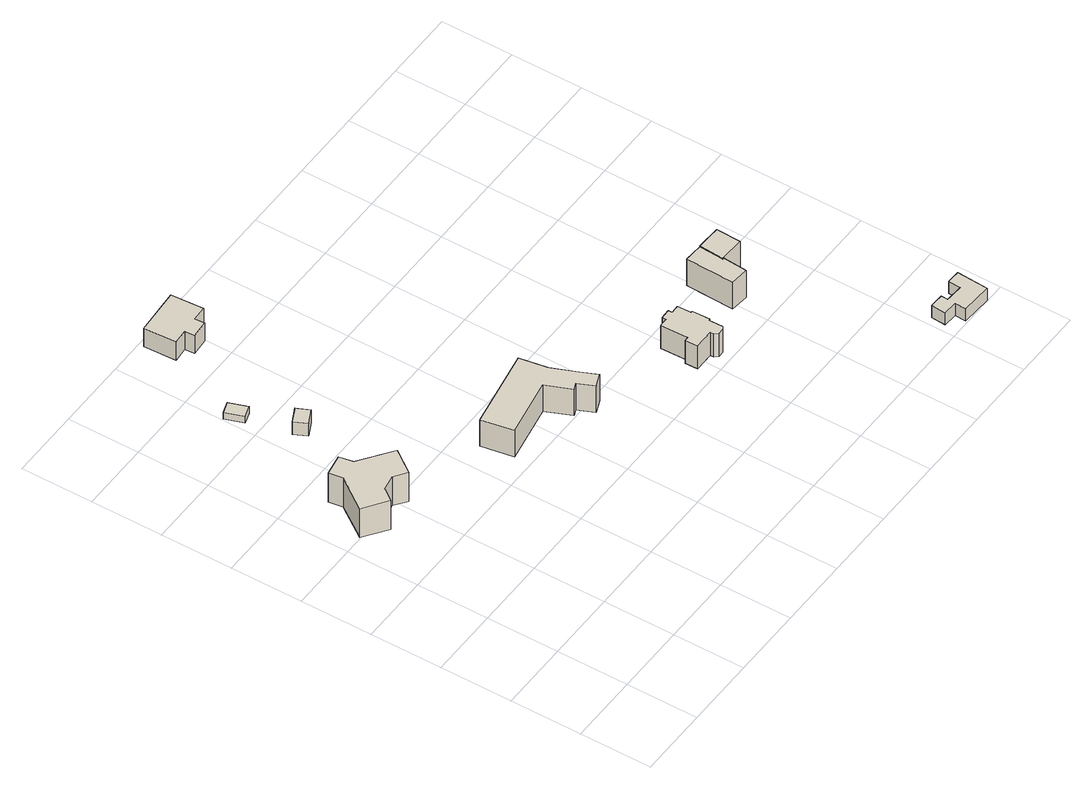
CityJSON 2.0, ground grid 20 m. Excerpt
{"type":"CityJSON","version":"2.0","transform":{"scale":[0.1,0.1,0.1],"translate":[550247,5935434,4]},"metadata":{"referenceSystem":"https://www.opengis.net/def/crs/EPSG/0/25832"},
"CityObjects":{
"building1":{"type":"Building","attributes":{"Gemeindeschluessel":"02200227","Geometrietyp2DReferenz":"3000","BezugspunktDach":"2000","function":"31001_1010","measuredHeight":9.73,"storeysAboveGround":2},"address":[{"country":"Germany","locality":"Hamburg","thoroughfareNumber":"12","thoroughfareName":"Rissener Ufer","postcode":"22559"}],"geometry":[{"type":"Solid","lod":"1","boundaries":[[[[0,1,2,3,4,5,6,7,8,9]],[[10,11,12,13,14,15,16,17,18,19]],[[8,10,19,9]],[[7,11,10,8]],[[6,12,11,7]],[[5,13,12,6]],[[4,14,13,5]],[[3,15,14,4]],[[2,16,15,3]],[[1,17,16,2]],[[0,18,17,1]],[[9,19,18,0]]]]}]},
"building2":{"type":"Building","attributes":{"Gemeindeschluessel":"02200227","Geometrietyp2DReferenz":"3000","BezugspunktDach":"2000","function":"31001_2460","measuredHeight":2.31,"storeysAboveGround":1},"address":[{"country":"Germany","locality":"Hamburg","thoroughfareName":"Wittenbergener Weg","postcode":"22559"}],"geometry":[{"type":"Solid","lod":"1","boundaries":[[[[20,21,22,23]],[[24,25,26,27]],[[22,24,27,23]],[[21,25,24,22]],[[20,26,25,21]],[[23,27,26,20]]]]}]},
"building3":{"type":"Building","attributes":{"Gemeindeschluessel":"02200227","Geometrietyp2DReferenz":"3000","BezugspunktDach":"2000","function":"31001_2460","measuredHeight":4.19,"storeysAboveGround":1},"address":[{"country":"Germany","locality":"Hamburg","thoroughfareName":"Falkensteiner Ufer","postcode":"22559"}],"geometry":[{"type":"Solid","lod":"1","boundaries":[[[[28,29,30,31]],[[32,33,34,35]],[[30,32,35,31]],[[29,33,32,30]],[[28,34,33,29]],[[31,35,34,28]]]]}]},
"building4":{"type":"Building","attributes":{"Gemeindeschluessel":"02200227","Geometrietyp2DReferenz":"3000","BezugspunktDach":"2000","function":"31001_1010","measuredHeight":9.18,"storeysAboveGround":1},"address":[{"country":"Germany","locality":"Hamburg","thoroughfareNumber":"207","thoroughfareName":"Falkensteiner Ufer","postcode":"22559"}],"geometry":[{"type":"Solid","lod":"1","boundaries":[[[[36,37,38,39,40,41,42,43]],[[44,45,46,47,48,49,50,51]],[[42,44,51,43]],[[41,45,44,42]],[[40,46,45,41]],[[39,47,46,40]],[[38,48,47,39]],[[37,49,48,38]],[[36,50,49,37]],[[43,51,50,36]]]]}]},
"building5":{"type":"Building","attributes":{"Gemeindeschluessel":"02200227","Geometrietyp2DReferenz":"3000","BezugspunktDach":"2000","function":"31001_1010","measuredHeight":10.56,"storeysAboveGround":1},"address":[{"country":"Germany","locality":"Hamburg","thoroughfareNumber":"201","thoroughfareName":"Falkensteiner Ufer","postcode":"22559"}],"geometry":[{"type":"Solid","lod":"1","boundaries":[[[[52,53,54,55,56,57,58,59,60,61]],[[62,63,64,65,66,67,68,69,70,71]],[[60,62,71,61]],[[59,63,62,60]],[[58,64,63,59]],[[57,65,64,58]],[[56,66,65,57]],[[55,67,66,56]],[[54,68,67,55]],[[53,69,68,54]],[[52,70,69,53]],[[61,71,70,52]]]]}]},
"building6":{"type":"Building","attributes":{"Gemeindeschluessel":"02200227","Geometrietyp2DReferenz":"3000","BezugspunktDach":"2000","function":"31001_1010","measuredHeight":11.03,"storeysAboveGround":2},"address":[{"country":"Germany","locality":"Hamburg","thoroughfareNumber":"4","thoroughfareName":"Rissener Ufer","postcode":"22559"}],"geometry":[{"type":"Solid","lod":"1","boundaries":[[[[72,73,74,75,76,77,78,79,80,81,82,83,84,85,86,87,88,89,90]],[[91,92,93,94,95,96,97,98,99,100,101,102,103,104,105,106,107,108,109]],[[89,91,109,90]],[[88,92,91,89]],[[87,93,92,88]],[[86,94,93,87]],[[85,95,94,86]],[[84,96,95,85]],[[83,97,96,84]],[[82,98,97,83]],[[81,99,98,82]],[[80,100,99,81]],[[79,101,100,80]],[[78,102,101,79]],[[77,103,102,78]],[[76,104,103,77]],[[75,105,104,76]],[[74,106,105,75]],[[73,107,106,74]],[[72,108,107,73]],[[90,109,108,72]]]]}]},
"building7":{"type":"Building","attributes":{"Gemeindeschluessel":"02200227","Geometrietyp2DReferenz":"3000","BezugspunktDach":"2000","function":"31001_1010","measuredHeight":9,"storeysAboveGround":1},"address":[{"country":"Germany","locality":"Hamburg","thoroughfareName":"Rissener Ufer","postcode":"22559"}],"geometry":[{"type":"Solid","lod":"1","boundaries":[[[[110,111,112,113,114,115]],[[116,117,118,119,120,121]],[[114,116,121,115]],[[113,117,116,114]],[[112,118,117,113]],[[111,119,118,112]],[[110,120,119,111]],[[115,121,120,110]]]]}]},
"building8":{"type":"Building","attributes":{"Gemeindeschluessel":"02200227","Geometrietyp2DReferenz":"3000","BezugspunktDach":"2000","function":"31001_1010","measuredHeight":9,"storeysAboveGround":1},"address":[{"country":"Germany","locality":"Hamburg","thoroughfareNumber":"2","thoroughfareName":"Rissener Ufer","postcode":"22559"}],"geometry":[{"type":"Solid","lod":"1","boundaries":[[[[122,123,124,125,126]],[[127,128,129,130,131]],[[125,127,131,126]],[[124,128,127,125]],[[123,129,128,124]],[[122,130,129,123]],[[126,131,130,122]]]]}]},
"building9":{"type":"Building","attributes":{"Gemeindeschluessel":"02200227","Geometrietyp2DReferenz":"3000","BezugspunktDach":"2000","function":"31001_1010","measuredHeight":5.79,"storeysAboveGround":1},"address":[{"country":"Germany","locality":"Hamburg","thoroughfareNumber":"3","thoroughfareName":"Rissener Ufer","postcode":"22559"}],"geometry":[{"type":"Solid","lod":"1","boundaries":[[[[132,133,134,135,136,137,138,139,140,141]],[[142,143,144,145,146,147,148,149,150,151]],[[140,142,151,141]],[[139,143,142,140]],[[138,144,143,139]],[[137,145,144,138]],[[136,146,145,137]],[[135,147,146,136]],[[134,148,147,135]],[[133,149,148,134]],[[132,150,149,133]],[[141,151,150,132]]]]}]}
},
"vertices":[
[67,901,57],[126,911,57],[133,872,57],[222,807,57],[175,742,57],[142,767,57],[98,759,57],[74,726,57],[10,772,57],[73,862,57],[10,772,155],[74,726,155],[98,759,155],[142,767,155],[175,742,155],[222,807,155],[133,872,155],[126,911,155],[67,901,155],[73,862,155],
[156,1250,100],[174,1199,100],[142,1188,100],[124,1239,100],[142,1188,123],[174,1199,123],[156,1250,123],[124,1239,123],
[218,1097,96],[235,1061,96],[193,1041,96],[176,1077,96],[193,1041,138],[235,1061,138],[218,1097,138],[176,1077,138],
[298,1409,122],[250,1406,122],[248,1433,122],[207,1430,122],[202,1520,122],[331,1528,122],[337,1438,122],[296,1436,122],[337,1438,184],[331,1528,184],[202,1520,184],[207,1430,184],[248,1433,184],[250,1406,184],[298,1409,184],[296,1436,184],
[399,589,106],[383,678,106],[606,717,106],[619,640,106],[648,571,106],[668,525,106],[631,510,106],[611,555,106],[593,547,106],[563,618,106],[593,547,195],[611,555,195],[631,510,195],[668,525,195],[648,571,195],[619,640,195],[606,717,195],[383,678,195],[399,589,195],[563,618,195],
[1000,550,40],[1000,539,40],[1024,540,40],[1025,501,40],[1030,501,40],[1031,452,40],[1027,451,40],[1027,428,40],[1028,413,40],[1019,407,40],[1004,407,40],[995,416,40],[995,427,40],[941,426,40],[940,461,40],[951,461,40],[949,538,40],[973,538,40],[973,549,40],[973,538,118],[949,538,118],[951,461,118],[940,461,118],[941,426,118],[995,427,118],[995,416,118],[1004,407,118],[1019,407,118],[1028,413,118],[1027,428,118],[1027,451,118],[1031,452,118],[1030,501,118],[1025,501,118],[1024,540,118],[1000,539,118],[1000,550,118],[973,549,118],
[1160,604,38],[1211,601,38],[1207,532,38],[1211,532,38],[1206,464,38],[1155,469,38],[1206,464,128],[1211,532,128],[1207,532,128],[1211,601,128],[1160,604,128],[1155,469,128],
[1211,532,40],[1207,532,40],[1211,601,40],[1280,598,40],[1277,529,40],[1280,598,130],[1211,601,130],[1207,532,130],[1211,532,130],[1277,529,130],
[1460,6,1],[1462,37,1],[1423,39,1],[1425,80,1],[1464,78,1],[1463,59,1],[1513,56,1],[1515,91,1],[1551,89,1],[1546,1,1],[1551,89,42],[1515,91,42],[1513,56,42],[1463,59,42],[1464,78,42],[1425,80,42],[1423,39,42],[1462,37,42],[1460,6,42],[1546,1,42]
]}
